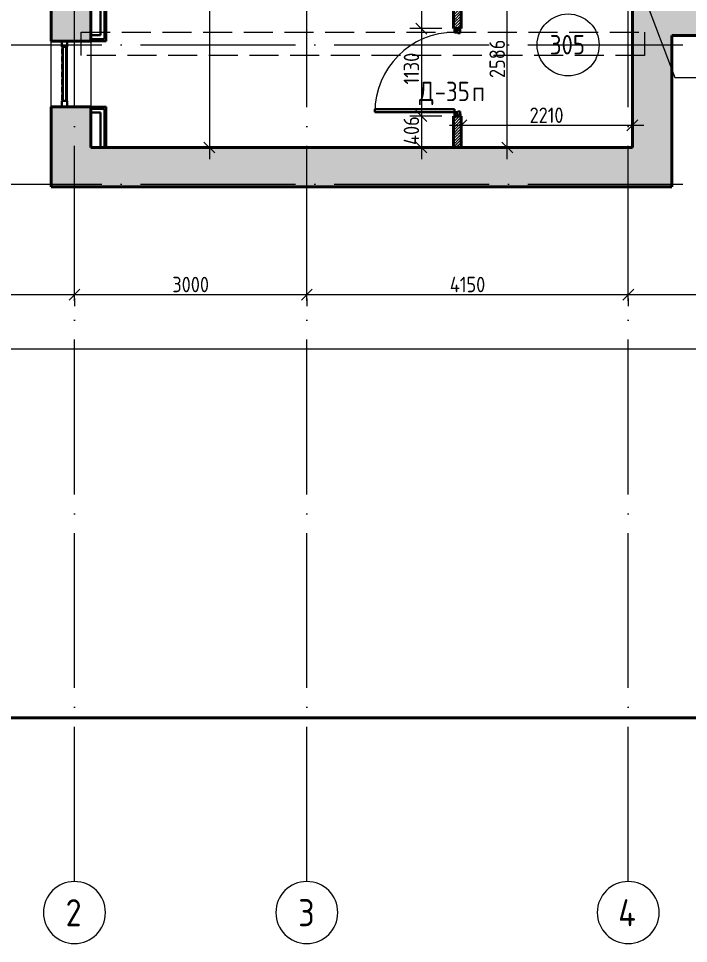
# Model space of a CAD drawing. Header units: millimetres. Extents: x -269164 to 430575, y -569542 to 36130.
# Drawn here: x 178020 to 186671, y -440120 to -428174 of the extents above; entities that cross this region are included whole.
import ezdxf

# ---------------------------------------------------------------- set-up
doc = ezdxf.new("R2010")
doc.units = ezdxf.units.MM
for name, pattern in [('ADSK_Линия сетки', [25, 20, -2.5, 0, -2.5]), ('ADSK_Сверху', [4.5, 3, -1.5]), ('GOST2.303 4', [7, 5, -2, 0])]:
    doc.linetypes.add(name, pattern=pattern)
for name, color, linetype, lineweight in [('Витраж', 7, 'Continuous', 18), ('Двери', 7, 'Continuous', 18), ('Каркас', 7, 'Continuous', 18), ('Марки', 7, 'Continuous', 20), ('Марки дверей', 7, 'Continuous', 20), ('Марки помещений', 7, 'Continuous', 20), ('Оси', 7, 'Continuous', 9), ('Панели витража', 7, 'Continuous', 18), ('Размеры', 7, 'Continuous', 9), ('Стены внутренние', 7, 'Continuous', 18), ('Стены наружные', 7, 'Continuous', 18), ('Стены штриховка', 7, 'Continuous', 18)]:
    doc.layers.add(name, color=color, linetype=linetype, lineweight=lineweight)
doc.styles.add('GOST Common', font='GOST_Common.ttf', dxfattribs={"width": 0.9, "height": 200})
doc.styles.add('GOST Common_2', font='GOST_Common.ttf', dxfattribs={"width": 0.9, "height": 250})
doc.dimstyles.new('ADSK_Основной_2_5_мм', dxfattribs={"dimscale": 304.8, "dimtxt": 251.428749, "dimasz": 0.463911, "dimexe": 0.492126, "dimexo": 0.492126, "dimgap": 0.098425, "dimtad": 1, "dimdec": 1, "dimrnd": 0.1, "dimdsep": 46, "dimtxsty": 'GOST Common', "dimblk1": 'OBLIQUE', "dimblk2": 'OBLIQUE', "dimsah": 1, "dimcen": 0.09, "dimdle": 0.492126, "dimazin": 2, "dimtfac": 1, "dimtdec": 4, "dimtix": 1, "dimtmove": 0, "dimatfit": 3, "dimfxl": 1, "dimtvp": 1, "dimtfill": 1, "dimtolj": 1, "dimtzin": 0, "dimlwd": 20, "dimlwe": 20, "dimarcsym": 2})
doc.dimstyles.new('ADSK_Основной_2_мм_Округление_до_1_мм_1', dxfattribs={"dimscale": 304.8, "dimtxt": 201.142999, "dimasz": 0.463911, "dimexe": 0.492126, "dimexo": 0.492126, "dimgap": 0.098425, "dimtad": 1, "dimdec": 0, "dimdsep": 46, "dimtxsty": 'GOST Common', "dimblk1": 'OBLIQUE', "dimblk2": 'OBLIQUE', "dimsah": 1, "dimcen": 0.09, "dimdle": 0.492126, "dimazin": 2, "dimtfac": 1, "dimtdec": 4, "dimtix": 1, "dimtmove": 1, "dimatfit": 3, "dimfxl": 1, "dimtvp": 1, "dimtolj": 1, "dimtzin": 0, "dimlwd": 20, "dimlwe": 20, "dimarcsym": 2})

# ---------------------------------------------------------------- blocks, each defined once
blk = doc.blocks.new('Прямоугольный импост - 70х20_56мм-1425354-03 План 3-го этажа маркировочный')
at = {"layer": 'Витраж', "color": 253, "linetype": 'ADSK_Сверху', "true_color": 0xaaaaaa}
for p, q in [((466, 2157), (396, 2157)), ((396, 2081), (396, 2157)), ((466, 2081), (466, 2157)), ((396, 1307), (396, 1383)), ((466, 1307), (466, 1383)), ((396, 1307), (466, 1307))]:
    blk.add_line(p, q, dxfattribs=at)
blk = doc.blocks.new('Прямоугольный импост - 70х20_56мм-1424845-03 План 3-го этажа маркировочный')
at = {"layer": 'Витраж', "color": 253, "linetype": 'ADSK_Сверху', "true_color": 0xaaaaaa}
for p, q in [((-76, 35), (0, 35)), ((0, 35), (0, -35)), ((0, -35), (-76, -35))]:
    blk.add_line(p, q, dxfattribs=at)
blk = doc.blocks.new('Прямоугольный импост - 70х20_56мм-1424846-03 План 3-го этажа маркировочный')
at = {"layer": 'Витраж', "color": 253, "linetype": 'ADSK_Сверху', "true_color": 0xaaaaaa}
for p, q in [((0, 35), (-76, 35)), ((0, -35), (0, 35)), ((-76, -35), (0, -35))]:
    blk.add_line(p, q, dxfattribs=at)
blk = doc.blocks.new('Прямоугольный импост - 70х60мм-1425356-03 План 3-го этажа маркировочный')
at = {"layer": 'Витраж', "color": 253, "linetype": 'ADSK_Сверху', "true_color": 0xaaaaaa}
for p, q in [((466, 2081), (396, 2081)), ((396, 1383), (396, 2081)), ((466, 1383), (466, 2081)), ((396, 1383), (466, 1383))]:
    blk.add_line(p, q, dxfattribs=at)
blk = doc.blocks.new('Системная панель - _AR_Стекло_40мм_привязка по центру-1425357-03 План 3-го этажа маркировочный')
at = {"layer": 'Панели витража', "lineweight": 30}
for p, q in [((349, 20), (-349, 20)), ((-349, 20), (-349, -20)), ((349, -20), (349, 20)), ((-349, -20), (349, -20))]:
    blk.add_line(p, q, dxfattribs=at)
blk = doc.blocks.new('Прямоугольный импост - 70х40_56мм-1425355-03 План 3-го этажа маркировочный')
at = {"layer": 'Витраж'}
for p, q in [((396, 2081), (396, 1383)), ((466, 2081), (466, 1383))]:
    blk.add_line(p, q, dxfattribs=at)
blk = doc.blocks.new('Прямоугольный импост - 70х20_56мм-1256353-03 План 3-го этажа маркировочный')
at = {"layer": 'Витраж', "lineweight": 30}
for p, q in [((-76, 35), (0, 35)), ((-76, -35), (-76, 35)), ((0, 35), (0, -35)), ((0, -35), (-76, -35))]:
    blk.add_line(p, q, dxfattribs=at)
blk = doc.blocks.new('Прямоугольный импост - 70х20_56мм-1256355-03 План 3-го этажа маркировочный')
at = {"layer": 'Витраж', "lineweight": 30}
for p, q in [((0, 35), (-76, 35)), ((-76, 35), (-76, -35)), ((0, -35), (0, 35)), ((-76, -35), (0, -35))]:
    blk.add_line(p, q, dxfattribs=at)
blk = doc.blocks.new('Ось сетки - Круг_Ø8 мм-6577-03 План 3-го этажа маркировочный')
at = {"layer": 'Оси', "lineweight": 20}
for start, end in [(360, 180), (180, 360)]:
    blk.add_arc((0, 0), 4, start, end, dxfattribs=at)
blk = doc.blocks.new('ADSK_Марка_Помещение_ОдноЗначение - Номер-247393-03 План 3-го этажа маркировочный')
at = {"layer": 'Марки помещений'}
blk.add_circle((0, 0), 4, dxfattribs=at)
blk = doc.blocks.new('_Oblique')
at = {"color": 0, "linetype": 'ByBlock', "lineweight": -2}
blk.add_line((-0.5, -0.5), (0.5, 0.5), dxfattribs=at)
blk = doc.blocks.new('*D10033')
at = {"layer": 'Defpoints', "color": 0, "lineweight": 40, "transparency": 16777216}
for p in [(172243, -431640), (178743, -431640), (178743, -431740)]:
    blk.add_point(p, dxfattribs=at)
at = {"layer": 'Размеры', "color": 0, "lineweight": 20, "transparency": 16777216}
for p, q in [((172093, -431740), (178893, -431740)), ((172243, -431790), (172243, -431890)), ((178743, -431790), (178743, -431890))]:
    blk.add_line(p, q, dxfattribs=at)
at = {"layer": 'Размеры', "color": 0, "lineweight": 20, "transparency": 16777216, "xscale": 141.4, "yscale": 141.4, "zscale": 141.4, "rotation": 180}
blk.add_blockref('_Oblique', (172243, -431740), dxfattribs=at)
at = {"layer": 'Размеры', "color": 0, "lineweight": 20, "transparency": 16777216, "xscale": 141.4, "yscale": 141.4, "zscale": 141.4}
blk.add_blockref('_Oblique', (178743, -431740), dxfattribs=at)
at = {"layer": 'Размеры', "color": 0, "lineweight": 20, "transparency": 16777216, "insert": (175493, -431610), "char_height": 200, "width": 756.84, "attachment_point": 5, "style": 'GOST Common', "bg_fill": 3, "box_fill_scale": 1.1, "bg_fill_color": 256, "bg_fill_true_color": 13158600, "bg_fill_transparency": 0}
blk.add_mtext('\\A1;6500', dxfattribs=at)
blk = doc.blocks.new('*D10034')
at = {"layer": 'Defpoints', "color": 0, "lineweight": 40, "transparency": 16777216}
for p in [(178743, -431640), (181743, -431640), (181743, -431740)]:
    blk.add_point(p, dxfattribs=at)
at = {"layer": 'Размеры', "color": 0, "lineweight": 20, "transparency": 16777216}
for p, q in [((178593, -431740), (181893, -431740)), ((178743, -431790), (178743, -431890)), ((181743, -431790), (181743, -431890))]:
    blk.add_line(p, q, dxfattribs=at)
at = {"layer": 'Размеры', "color": 0, "lineweight": 20, "transparency": 16777216, "xscale": 141.4, "yscale": 141.4, "zscale": 141.4, "rotation": 180}
blk.add_blockref('_Oblique', (178743, -431740), dxfattribs=at)
at = {"layer": 'Размеры', "color": 0, "lineweight": 20, "transparency": 16777216, "xscale": 141.4, "yscale": 141.4, "zscale": 141.4}
blk.add_blockref('_Oblique', (181743, -431740), dxfattribs=at)
at = {"layer": 'Размеры', "color": 0, "lineweight": 20, "transparency": 16777216, "insert": (180243, -431610), "char_height": 200, "width": 756.84, "attachment_point": 5, "style": 'GOST Common', "bg_fill": 3, "box_fill_scale": 1.1, "bg_fill_color": 256, "bg_fill_true_color": 13158600, "bg_fill_transparency": 0}
blk.add_mtext('\\A1;3000', dxfattribs=at)
blk = doc.blocks.new('*D10035')
at = {"layer": 'Defpoints', "color": 0, "lineweight": 40, "transparency": 16777216}
for p in [(181743, -431640), (185893, -431640), (185893, -431740)]:
    blk.add_point(p, dxfattribs=at)
at = {"layer": 'Размеры', "color": 0, "lineweight": 20, "transparency": 16777216}
for p, q in [((181593, -431740), (186043, -431740)), ((181743, -431790), (181743, -431890)), ((185893, -431790), (185893, -431890))]:
    blk.add_line(p, q, dxfattribs=at)
at = {"layer": 'Размеры', "color": 0, "lineweight": 20, "transparency": 16777216, "xscale": 141.4, "yscale": 141.4, "zscale": 141.4, "rotation": 180}
blk.add_blockref('_Oblique', (181743, -431740), dxfattribs=at)
at = {"layer": 'Размеры', "color": 0, "lineweight": 20, "transparency": 16777216, "xscale": 141.4, "yscale": 141.4, "zscale": 141.4}
blk.add_blockref('_Oblique', (185893, -431740), dxfattribs=at)
at = {"layer": 'Размеры', "color": 0, "lineweight": 20, "transparency": 16777216, "insert": (183818, -431610), "char_height": 200, "width": 726.16, "attachment_point": 5, "style": 'GOST Common', "bg_fill": 3, "box_fill_scale": 1.1, "bg_fill_color": 256, "bg_fill_true_color": 13158600, "bg_fill_transparency": 0}
blk.add_mtext('\\A1;4150', dxfattribs=at)
blk = doc.blocks.new('*D10036')
at = {"layer": 'Defpoints', "color": 0, "lineweight": 40, "transparency": 16777216}
for p in [(185893, -431640), (188893, -431640), (188893, -431740)]:
    blk.add_point(p, dxfattribs=at)
at = {"layer": 'Размеры', "color": 0, "lineweight": 20, "transparency": 16777216}
for p, q in [((185743, -431740), (189043, -431740)), ((185893, -431790), (185893, -431890)), ((188893, -431790), (188893, -431890))]:
    blk.add_line(p, q, dxfattribs=at)
at = {"layer": 'Размеры', "color": 0, "lineweight": 20, "transparency": 16777216, "xscale": 141.4, "yscale": 141.4, "zscale": 141.4, "rotation": 180}
blk.add_blockref('_Oblique', (185893, -431740), dxfattribs=at)
at = {"layer": 'Размеры', "color": 0, "lineweight": 20, "transparency": 16777216, "xscale": 141.4, "yscale": 141.4, "zscale": 141.4}
blk.add_blockref('_Oblique', (188893, -431740), dxfattribs=at)
at = {"layer": 'Размеры', "color": 0, "lineweight": 20, "transparency": 16777216, "insert": (187393, -431610), "char_height": 200, "width": 756.84, "attachment_point": 5, "style": 'GOST Common', "bg_fill": 3, "box_fill_scale": 1.1, "bg_fill_color": 256, "bg_fill_true_color": 13158600, "bg_fill_transparency": 0}
blk.add_mtext('\\A1;3000', dxfattribs=at)
blk = doc.blocks.new('*D10051')
at = {"layer": 'Defpoints', "color": 0, "lineweight": 40, "transparency": 16777216}
for p in [(172243, -432340), (234093, -432340), (234093, -432440)]:
    blk.add_point(p, dxfattribs=at)
at = {"layer": 'Размеры', "color": 0, "lineweight": 20, "transparency": 16777216}
for p, q in [((172093, -432440), (234243, -432440)), ((172243, -432490), (172243, -432590)), ((234093, -432490), (234093, -432590))]:
    blk.add_line(p, q, dxfattribs=at)
at = {"layer": 'Размеры', "color": 0, "lineweight": 20, "transparency": 16777216, "xscale": 141.4, "yscale": 141.4, "zscale": 141.4, "rotation": 180}
blk.add_blockref('_Oblique', (172243, -432440), dxfattribs=at)
at = {"layer": 'Размеры', "color": 0, "lineweight": 20, "transparency": 16777216, "xscale": 141.4, "yscale": 141.4, "zscale": 141.4}
blk.add_blockref('_Oblique', (234093, -432440), dxfattribs=at)
at = {"layer": 'Размеры', "color": 0, "lineweight": 20, "transparency": 16777216, "insert": (203168, -432310), "char_height": 200, "width": 889.8, "attachment_point": 5, "style": 'GOST Common', "bg_fill": 3, "box_fill_scale": 1.1, "bg_fill_color": 256, "bg_fill_true_color": 13158600, "bg_fill_transparency": 0}
blk.add_mtext('\\A1;61850', dxfattribs=at)
blk = doc.blocks.new('AC_Дверь_Однопольная - Д-35п 1130х2200h-1983217-02 План 2-го этажа маркировочный')
at = {"layer": 'Двери', "lineweight": 30}
for p, q in [((-515, 1092), (-475, 1092)), ((-515, 62), (-515, 1092)), ((-475, 1092), (-475, 62)), ((-565, 62), (-545, 62)), ((-565, -8), (-565, 62)), ((-545, 62), (-515, 62)), ((-545, -8), (-545, 62)), ((-545, 62), (-545, -8)), ((-475, 62), (-515, 62)), ((-515, 62), (-515, 22)), ((-515, 22), (-505, 22)), ((-505, 22), (-505, -8)), ((505, 22), (515, 22)), ((505, -8), (505, 22)), ((515, 62), (545, 62)), ((515, 22), (515, 62)), ((545, 62), (545, -8)), ((545, 62), (565, 62)), ((545, -8), (545, 62)), ((565, 62), (565, -8)), ((-545, -8), (-565, -8)), ((-505, -8), (-545, -8)), ((545, -8), (505, -8)), ((565, -8), (545, -8))]:
    blk.add_line(p, q, dxfattribs=at)
at = {"layer": 'Двери'}
blk.add_arc((-515, 62), 1030, 0, 90, dxfattribs=at)
blk = doc.blocks.new('*D12227')
at = {"layer": 'Defpoints', "color": 0, "transparency": 16777216}
for p in [(180072, -422940), (180072, -429840), (180485, -429840)]:
    blk.add_point(p, dxfattribs=at)
at = {"layer": 'Размеры', "color": 0, "lineweight": 20, "transparency": 16777216}
for p, q in [((180485, -422790), (180485, -429990)), ((180222, -422940), (180635, -422940)), ((180222, -429840), (180635, -429840))]:
    blk.add_line(p, q, dxfattribs=at)
at = {"layer": 'Размеры', "color": 0, "lineweight": 20, "transparency": 16777216, "xscale": 141.4, "yscale": 141.4, "zscale": 141.4}
for p, rotation in [((180485, -422940), 90), ((180485, -429840), 270)]:
    blk.add_blockref('_Oblique', p, dxfattribs=dict(at, rotation=rotation))
at = {"layer": 'Размеры', "color": 0, "transparency": 16777216, "insert": (180355, -426390), "char_height": 200, "attachment_point": 5, "rotation": 90, "style": 'GOST Common'}
blk.add_mtext('\\A1;6900', dxfattribs=at)
blk = doc.blocks.new('*D12335')
at = {"layer": 'Defpoints', "color": 0, "transparency": 16777216}
for p in [(183636, -424934), (183223, -428304), (183636, -428304)]:
    blk.add_point(p, dxfattribs=at)
at = {"layer": 'Размеры', "color": 0, "lineweight": 20, "transparency": 16777216}
for p, q in [((183223, -424784), (183223, -428454)), ((183486, -424934), (183073, -424934)), ((183486, -428304), (183073, -428304))]:
    blk.add_line(p, q, dxfattribs=at)
at = {"layer": 'Размеры', "color": 0, "lineweight": 20, "transparency": 16777216, "xscale": 141.4, "yscale": 141.4, "zscale": 141.4}
for p, rotation in [((183223, -424934), 90), ((183223, -428304), 270)]:
    blk.add_blockref('_Oblique', p, dxfattribs=dict(at, rotation=rotation))
at = {"layer": 'Размеры', "color": 0, "transparency": 16777216, "insert": (183093, -426619), "char_height": 200, "attachment_point": 5, "rotation": 90, "style": 'GOST Common'}
blk.add_mtext('\\A1;3370', dxfattribs=at)
blk = doc.blocks.new('*D12327')
at = {"layer": 'Defpoints', "color": 0, "transparency": 16777216}
for p in [(183636, -428304), (183223, -429434), (183636, -429434)]:
    blk.add_point(p, dxfattribs=at)
at = {"layer": 'Размеры', "color": 0, "lineweight": 20, "transparency": 16777216}
for p, q in [((183223, -428154), (183223, -429584)), ((183486, -428304), (183073, -428304)), ((183486, -429434), (183073, -429434))]:
    blk.add_line(p, q, dxfattribs=at)
at = {"layer": 'Размеры', "color": 0, "lineweight": 20, "transparency": 16777216, "xscale": 141.4, "yscale": 141.4, "zscale": 141.4}
for p, rotation in [((183223, -428304), 90), ((183223, -429434), 270)]:
    blk.add_blockref('_Oblique', p, dxfattribs=dict(at, rotation=rotation))
at = {"layer": 'Размеры', "color": 0, "transparency": 16777216, "insert": (183093, -428822), "char_height": 200, "attachment_point": 5, "rotation": 90, "style": 'GOST Common'}
blk.add_mtext('\\A1;1130', dxfattribs=at)
blk = doc.blocks.new('*D12328')
at = {"layer": 'Defpoints', "color": 0, "transparency": 16777216}
for p in [(183636, -429434), (183223, -429840), (183636, -429840)]:
    blk.add_point(p, dxfattribs=at)
at = {"layer": 'Размеры', "color": 0, "lineweight": 20, "transparency": 16777216}
for p, q in [((183223, -429284), (183223, -429990)), ((183486, -429434), (183073, -429434)), ((183486, -429840), (183073, -429840))]:
    blk.add_line(p, q, dxfattribs=at)
at = {"layer": 'Размеры', "color": 0, "lineweight": 20, "transparency": 16777216, "xscale": 141.4, "yscale": 141.4, "zscale": 141.4}
for p, rotation in [((183223, -429434), 90), ((183223, -429840), 270)]:
    blk.add_blockref('_Oblique', p, dxfattribs=dict(at, rotation=rotation))
at = {"layer": 'Размеры', "color": 0, "transparency": 16777216, "insert": (183093, -429622), "char_height": 200, "attachment_point": 5, "rotation": 90, "style": 'GOST Common'}
blk.add_mtext('\\A1;406', dxfattribs=at)
blk = doc.blocks.new('*D12329')
at = {"layer": 'Defpoints', "color": 0, "transparency": 16777216}
for p in [(183736, -427254), (184331, -427254), (183742, -429840)]:
    blk.add_point(p, dxfattribs=at)
at = {"layer": 'Размеры', "color": 0, "lineweight": 20, "transparency": 16777216}
for p, q in [((184331, -429990), (184331, -427104)), ((183886, -427254), (184481, -427254)), ((183892, -429840), (184481, -429840))]:
    blk.add_line(p, q, dxfattribs=at)
at = {"layer": 'Размеры', "color": 0, "lineweight": 20, "transparency": 16777216, "xscale": 141.4, "yscale": 141.4, "zscale": 141.4}
for p, rotation in [((184331, -427254), 90), ((184331, -429840), 270)]:
    blk.add_blockref('_Oblique', p, dxfattribs=dict(at, rotation=rotation))
at = {"layer": 'Размеры', "color": 0, "transparency": 16777216, "insert": (184201, -428695), "char_height": 200, "attachment_point": 5, "rotation": 90, "style": 'GOST Common'}
blk.add_mtext('\\A1;2586', dxfattribs=at)
blk = doc.blocks.new('*D12341')
at = {"layer": 'Defpoints', "color": 0, "transparency": 16777216}
for p in [(185946, -429554), (183736, -429840), (185946, -429840)]:
    blk.add_point(p, dxfattribs=at)
at = {"layer": 'Размеры', "color": 0, "lineweight": 20, "transparency": 16777216}
for p, q in [((183736, -429690), (183736, -429404)), ((185946, -429690), (185946, -429404)), ((183586, -429554), (186096, -429554))]:
    blk.add_line(p, q, dxfattribs=at)
at = {"layer": 'Размеры', "color": 0, "lineweight": 20, "transparency": 16777216, "xscale": 141.4, "yscale": 141.4, "zscale": 141.4, "rotation": 180}
blk.add_blockref('_Oblique', (183736, -429554), dxfattribs=at)
at = {"layer": 'Размеры', "color": 0, "lineweight": 20, "transparency": 16777216, "xscale": 141.4, "yscale": 141.4, "zscale": 141.4}
blk.add_blockref('_Oblique', (185946, -429554), dxfattribs=at)
at = {"layer": 'Размеры', "color": 0, "transparency": 16777216, "insert": (184838, -429424), "char_height": 200, "attachment_point": 5, "style": 'GOST Common'}
blk.add_mtext('\\A1;2210', dxfattribs=at)

msp = doc.modelspace()

# ---------------------------------------------------------------- hatches: boundary and pattern name
at = {"layer": 'Стены внутренние', "lineweight": 9, "true_color": 0x000000}
h = msp.add_hatch(dxfattribs=at)
h.set_pattern_fill('ANSI35', color=18, scale=8, style=0)
h.set_pattern_definition([(45, (182275.917, -437609.21), (-35.92102, 35.92102), []), (45, (182311.84, -437609.21), (-35.92102, 35.92102), [63.5, -12.7, 0, -12.7])])
h.paths.add_polyline_path([(183736.05, -424933.52), (183636.05, -424933.52), (183636.05, -428303.52), (183736.05, -428303.52), (183736.05, -427253.52), (185947.18, -427253.52), (185946.98, -427153.52), (185586.05, -427153.52), (185586.05, -426803.52), (185946.1, -426803.52), (185946.1, -426703.52), (185486.05, -426703.52), (185486.05, -427153.52), (185186.05, -427153.52), (185186.05, -426353.52), (185086.05, -426353.52), (185086.05, -427153.52), (183736.05, -427153.52), (183736.05, -426353.52), (185945.41, -426352.61), (185945.12, -426253.52), (183736.05, -426253.52)])
h = msp.add_hatch(dxfattribs=at)
h.set_pattern_fill('ANSI35', color=18, scale=8, style=0)
h.set_pattern_definition([(45, (182225.683, -441809.21), (-35.92102, 35.92102), []), (45, (182261.604, -441809.21), (-35.92102, 35.92102), [63.5, -12.7, 0, -12.7])])
h.paths.add_polyline_path([(183736.05, -429433.52), (183636.05, -429433.52), (183636.05, -429839.9), (183736.05, -429839.9)])
at = {"layer": 'Стены наружные', "true_color": 0xc0c0c0}
h = msp.add_hatch(color=9, dxfattribs=at)
h.paths.add_polyline_path([(178443.7, -430349.9), (178953.7, -430349.9), (178953.7, -429315.28), (178443.7, -429315.28)])
h.paths.add_polyline_path([(178850.57, -428465.28), (178953.7, -428465.28), (178953.7, -427459.01), (178443.7, -427459.01), (178443.7, -428465.28), (178817.64, -428465.28)])
h.paths.add_polyline_path([(178817.26, -426609.01), (178953.7, -426609.01), (178953.7, -425649.52), (178443.7, -425649.52), (178443.7, -426609.01)])
h.paths.add_polyline_path([(178817.64, -424799.52), (178953.7, -424799.52), (178953.7, -423809.45), (178443.7, -423809.45), (178443.7, -424799.52)])
h.paths.add_polyline_path([(178681.48, -422959.45), (178953.7, -422959.45), (178953.7, -422092.67), (178443.7, -422092.67), (178443.7, -422959.45)])
for points in [[(186257.45, -429839.9), (186455.9, -429839.9), (186455.9, -427882.41), (185945.9, -427882.79), (185945.9, -429839.9), (186173.24, -429839.9)], [(186455.9, -430349.9), (186455.9, -429839.9), (178953.7, -429839.9), (178953.7, -430349.9), (186379.06, -430349.9)]]:
    msp.add_hatch(color=9, dxfattribs=at).paths.add_polyline_path(points)
h = msp.add_hatch(color=9, dxfattribs=at)
h.paths.add_polyline_path([(205545.95, -428392.41), (206570.09, -428392.41), (206570.09, -427882.41), (205545.95, -427882.41), (205545.95, -428067.23)])
h.paths.add_polyline_path([(186455.9, -428392.41), (186848.19, -428392.41), (186848.19, -427882.41), (186455.9, -427882.41), (186455.9, -428035.43)])
h.paths.add_polyline_path([(214060.74, -428392.41), (214960.07, -428392.41), (214960.07, -427882.41), (214060.74, -427882.41), (214060.74, -428089.06)])
h.paths.add_polyline_path([(211240.14, -428392.41), (212240.74, -428392.41), (212240.74, -427882.41), (211240.14, -427882.41), (211240.14, -428089.06)])
h.paths.add_polyline_path([(216788.36, -428392.41), (217827.01, -428392.41), (217827.01, -427882.41), (216780.07, -427882.41), (216780.07, -428392.41)])
h.paths.add_polyline_path([(219647.01, -428392.41), (220729.84, -428392.41), (220729.84, -427882.41), (219647.01, -427882.41), (219647.01, -428089.06)])
h.paths.add_polyline_path([(198117.68, -428392.41), (198117.68, -427882.41), (197123.9, -427882.41), (197123.9, -428392.41)])
h.paths.add_polyline_path([(199937.68, -428392.41), (200945.96, -428392.41), (200945.96, -427882.41), (199937.68, -427882.41), (199937.68, -428067.23)])
h.paths.add_polyline_path([(202765.96, -428392.41), (203725.95, -428392.41), (203725.95, -427882.41), (202765.96, -427882.41), (202765.96, -428067.23)])
h.paths.add_polyline_path([(208390.09, -428392.41), (209420.14, -428392.41), (209420.14, -427882.41), (208390.09, -427882.41), (208390.09, -428067.23)])
h.paths.add_polyline_path([(194790.99, -428392.41), (195303.9, -428392.41), (195303.9, -427882.41), (194287.12, -427882.41), (194287.12, -428392.41), (194761.34, -428392.41)])
h.paths.add_polyline_path([(192460.92, -428392.41), (192467.12, -428392.41), (192467.12, -427882.41), (191474.09, -427882.41), (191474.09, -428392.41)])
h.paths.add_polyline_path([(188668.19, -428392.41), (189654.09, -428392.41), (189654.09, -427882.41), (188668.19, -427882.41), (188668.19, -428035.43)])

# ---------------------------------------------------------------- linework, layer by layer
at = {"color": 18, "lineweight": 40, "true_color": 0x000000}
for p, q in [((183636.05, -428303.52), (183636.05, -424933.52)), ((183736.05, -427253.52), (183736.05, -428303.52)), ((183636.05, -429839.9), (183636.05, -429433.52)), ((183736.05, -429433.52), (183736.05, -429839.9))]:
    msp.add_line(p, q, dxfattribs=at)
at = {"layer": 'Каркас', "color": 30, "linetype": 'GOST2.303 4', "ltscale": 75, "true_color": 0xf26722}
msp.add_lwpolyline([(178828.86, -428350.43), (186102.5, -428350.43), (186102.5, -428650.43), (178828.86, -428650.43), (178828.86, -428350.43)], dxfattribs=at)
at = {"layer": 'Марки', "color": 30, "true_color": 0xf26722}
for p, q in [((185816.58, -427153.52), (186493.07, -428934.6)), ((186493.07, -428934.6), (188993.07, -428934.6))]:
    msp.add_line(p, q, dxfattribs=at)
at = {"layer": 'Оси', "linetype": 'ADSK_Линия сетки', "ltscale": 100}
for p, q in [((178742.82, -439320.18), (178742.82, -386200.07)), ((181742.82, -439320.18), (181742.82, -386200.07)), ((185892.82, -439320.18), (185892.82, -408953.12)), ((167096.68, -428515.13), (235324.62, -428515.13)), ((167096.68, -430315.13), (235324.62, -430315.13))]:
    msp.add_line(p, q, dxfattribs=at)
at = {"layer": 'Стены внутренние', "color": 32, "lineweight": 30, "true_color": 0xcd6928}
for p, q in [((179078.7, -428390.28), (179078.7, -427534.01)), ((179128.7, -428440.28), (179128.7, -427484.01)), ((179153.7, -428465.28), (179153.7, -427459.01)), ((178953.7, -428390.28), (179078.7, -428390.28)), ((178953.7, -428440.28), (179128.7, -428440.28)), ((178953.7, -428465.28), (179153.7, -428465.28)), ((178953.7, -429315.28), (179153.7, -429315.28)), ((179153.7, -429839.9), (179153.7, -429315.28)), ((178953.7, -429340.28), (179128.7, -429340.28)), ((178953.7, -429390.28), (179078.7, -429390.28)), ((179078.7, -429839.9), (179078.7, -429390.28)), ((179128.7, -429839.9), (179128.7, -429340.28))]:
    msp.add_line(p, q, dxfattribs=at)
at = {"layer": 'Стены внутренние', "lineweight": 40}
for p, q in [((183636.05, -428303.52), (183736.05, -428303.52)), ((183736.05, -429433.52), (183636.05, -429433.52)), ((183621.74, -429839.9), (183741.74, -429839.9))]:
    msp.add_line(p, q, dxfattribs=at)
at = {"layer": 'Стены наружные', "lineweight": 40}
for p, q in [((178443.7, -427459.01), (178443.7, -428465.28)), ((178953.7, -428465.28), (178953.7, -427459.01)), ((185945.9, -427882.41), (185945.9, -429839.9)), ((178443.7, -428465.28), (178953.7, -428465.28)), ((186455.9, -430349.9), (186455.9, -428392.41)), ((186455.9, -428392.41), (186848.19, -428392.41)), ((178443.7, -429315.28), (178443.7, -430349.9)), ((178953.7, -429315.28), (178443.7, -429315.28)), ((178953.7, -429839.9), (178953.7, -429315.28)), ((183669.78, -429839.9), (178953.7, -429839.9)), ((185945.9, -429839.9), (183743.74, -429839.9)), ((178443.7, -430349.9), (186455.9, -430349.9))]:
    msp.add_line(p, q, dxfattribs=at)
at = {"layer": 'Стены наружные'}
for p, q in [((178443.7, -429315.28), (178443.7, -428465.28)), ((178953.7, -428465.28), (178953.7, -429315.28))]:
    msp.add_line(p, q, dxfattribs=at)
at = {"layer": 'Стены штриховка'}
for p, q in [((183619.74, -429839.9), (183621.74, -429839.9)), ((183741.74, -429839.9), (183743.74, -429839.9))]:
    msp.add_line(p, q, dxfattribs=at)

# ---------------------------------------------------------------- block references
at = {"layer": 'Витраж', "color": 253, "linetype": 'ADSK_Сверху', "true_color": 0xaaaaaa}
for name in ['Прямоугольный импост - 70х20_56мм-1425354-03 План 3-го этажа маркировочный', 'Прямоугольный импост - 70х60мм-1425356-03 План 3-го этажа маркировочный']:
    msp.add_blockref(name, (178182.91, -430621.92), dxfattribs=at)
at = {"layer": 'Витраж', "color": 253, "linetype": 'ADSK_Сверху', "true_color": 0xaaaaaa, "extrusion": (0, 0, -1), "rotation": 90.00000000000007}
msp.add_blockref('Прямоугольный импост - 70х20_56мм-1424845-03 План 3-го этажа маркировочный', (-178613.7, -428465.28), dxfattribs=at)
at = {"layer": 'Витраж', "extrusion": (0, 0, -1), "rotation": 90.00000000000007}
msp.add_blockref('Прямоугольный импост - 70х20_56мм-1256353-03 План 3-го этажа маркировочный', (-178613.7, -428465.28), dxfattribs=at)
at = {"layer": 'Витраж'}
msp.add_blockref('Прямоугольный импост - 70х40_56мм-1425355-03 План 3-го этажа маркировочный', (178182.91, -430621.92), dxfattribs=at)
at = {"layer": 'Витраж', "color": 253, "linetype": 'ADSK_Сверху', "true_color": 0xaaaaaa, "rotation": 269.9999999999999}
msp.add_blockref('Прямоугольный импост - 70х20_56мм-1424846-03 План 3-го этажа маркировочный', (178613.7, -429315.28), dxfattribs=at)
at = {"layer": 'Витраж', "rotation": 269.9999999999999}
msp.add_blockref('Прямоугольный импост - 70х20_56мм-1256355-03 План 3-го этажа маркировочный', (178613.7, -429315.28), dxfattribs=at)
at = {"layer": 'Двери', "rotation": 89.9999999999999}
msp.add_blockref('AC_Дверь_Однопольная - Д-35п 1130х2200h-1983217-02 План 2-го этажа маркировочный', (183713.05, -428868.52), dxfattribs=at)
at = {"layer": 'Марки помещений', "xscale": 99.99999999999993, "yscale": 99.99999999999993, "zscale": 99.99999999999993}
msp.add_blockref('ADSK_Марка_Помещение_ОдноЗначение - Номер-247393-03 План 3-го этажа маркировочный', (185116.31, -428515.82), dxfattribs=at)
at = {"layer": 'Оси', "lineweight": 20, "xscale": 99.99999999999993, "yscale": 99.99999999999993, "zscale": 99.99999999999993}
for p in [(178742.82, -439720.18), (181742.82, -439720.18), (185892.82, -439720.18)]:
    msp.add_blockref('Ось сетки - Круг_Ø8 мм-6577-03 План 3-го этажа маркировочный', p, dxfattribs=at)
at = {"layer": 'Панели витража', "rotation": 89.99999999999993}
msp.add_blockref('Системная панель - _AR_Стекло_40мм_привязка по центру-1425357-03 План 3-го этажа маркировочный', (178613.7, -428890.28), dxfattribs=at)

# ---------------------------------------------------------------- texts
at = {"layer": 'Марки дверей', "lineweight": 9, "char_height": 250, "attachment_point": 1, "style": 'GOST Common_2'}
for s, insert, width in [('\\fGOST Common|b0|i0|c204|p34|;\\W.9;Д', (183191.37, -428991.5), 245.3164), ('-35', (183393.78, -428991.5), 584.4302), ('\\fGOST Common|b0|i0|c204|p34|;\\W.9;п', (183875.98, -428991.5), 194.8101)]:
    msp.add_mtext(s, dxfattribs=dict(at, insert=insert, width=width))
at = {"layer": 'Марки помещений', "lineweight": 9, "insert": (184880.05, -428388.09), "char_height": 250, "width": 584.4302, "attachment_point": 1, "style": 'GOST Common_2'}
msp.add_mtext('305', dxfattribs=at)
at = {"layer": 'Оси', "char_height": 350, "attachment_point": 1, "style": 'GOST Common'}
for s, insert, width in [('\\fGOST Common|b0|i0|c204|p34|;\\W.9;2', (178629.04, -439547.64), 274.1771), ('\\fGOST Common|b0|i0|c204|p34|;\\W.9;3', (181632.19, -439547.64), 266.9619), ('\\fGOST Common|b0|i0|c204|p34|;\\W.9;4', (185764.19, -439547.64), 310.2531)]:
    msp.add_mtext(s, dxfattribs=dict(at, insert=insert, width=width))

# ---------------------------------------------------------------- dimensions: what is measured, and where the dimension line sits
at = {"layer": 'Размеры', "color": 18, "true_color": 0x000000}
for base, p1, p2, picture, middle in [((180484.56, -429839.9), (180072.03, -422940.13), (180072.03, -429839.9), '*D12227', (180484.56, -426390.01)), ((183223.31, -428303.52), (183636.05, -424933.52), (183636.05, -428303.52), '*D12335', (183223.31, -426618.52)), ((184330.78, -427253.52), (183741.74, -429839.9), (183736.05, -427253.52), '*D12329', (184330.78, -428695.47)), ((183223.31, -429433.52), (183636.05, -428303.52), (183636.05, -429433.52), '*D12327', (183223.31, -428821.87)), ((183223.31, -429839.9), (183636.05, -429433.52), (183636.05, -429839.9), '*D12328', (183223.31, -429621.9))]:
    dim = msp.add_linear_dim(base=base, p1=p1, p2=p2, angle=90, dimstyle='ADSK_Основной_2_мм_Округление_до_1_мм_1', override={"dimpost": '<>'}, dxfattribs=at)
    dim.commit()
    dim.dimension.update_dxf_attribs({"geometry": picture, "text_midpoint": middle, "dimtype": 160})
dim = msp.add_linear_dim(base=(185945.9, -429554.41), p1=(183736.05, -429839.9), p2=(185945.9, -429839.9), dimstyle='ADSK_Основной_2_мм_Округление_до_1_мм_1', override={"dimpost": '<>'}, dxfattribs=at)
dim.commit()
dim.dimension.update_dxf_attribs({"geometry": '*D12341', "text_midpoint": (184838.22, -429554.41), "dimtype": 160})

# ---------------------------------------------------------------- next in the draw order: dimensions: what is measured, and where the dimension line sits
at = {"layer": 'Размеры', "lineweight": 20}
for base, p1, p2, override, picture, middle in [((178742.82, -431739.81), (172242.82, -431639.83), (178742.82, -431639.83), {"dimpost": '<>', "dimfxl": 6500}, '*D10033', (175492.82, -431609.81)), ((234092.82, -432439.81), (172242.82, -432339.83), (234092.82, -432339.83), {"dimpost": '<>', "dimfxl": 61850}, '*D10051', (203167.82, -432309.81))]:
    dim = msp.add_linear_dim(base=base, p1=p1, p2=p2, dimstyle='ADSK_Основной_2_5_мм', override=override, dxfattribs=at)
    dim.commit()
    dim.dimension.update_dxf_attribs({"geometry": picture, "text_midpoint": middle})

# ---------------------------------------------------------------- next in the draw order: dimensions: what is measured, and where the dimension line sits
dim = msp.add_linear_dim(base=(181742.82, -431739.81), p1=(178742.82, -431639.83), p2=(181742.82, -431639.83), dimstyle='ADSK_Основной_2_5_мм', override={"dimpost": '<>', "dimfxl": 3000}, dxfattribs=at)
dim.commit()
dim.dimension.update_dxf_attribs({"geometry": '*D10034', "text_midpoint": (180242.82, -431609.81)})

# ---------------------------------------------------------------- next in the draw order: dimensions: what is measured, and where the dimension line sits
dim = msp.add_linear_dim(base=(185892.82, -431739.81), p1=(181742.82, -431639.83), p2=(185892.82, -431639.83), dimstyle='ADSK_Основной_2_5_мм', override={"dimpost": '<>', "dimfxl": 4150}, dxfattribs=at)
dim.commit()
dim.dimension.update_dxf_attribs({"geometry": '*D10035', "text_midpoint": (183817.82, -431609.81)})

# ---------------------------------------------------------------- next in the draw order: dimensions: what is measured, and where the dimension line sits
dim = msp.add_linear_dim(base=(188892.82, -431739.81), p1=(185892.82, -431639.83), p2=(188892.82, -431639.83), dimstyle='ADSK_Основной_2_5_мм', override={"dimpost": '<>', "dimfxl": 3000}, dxfattribs=at)
dim.commit()
dim.dimension.update_dxf_attribs({"geometry": '*D10036', "text_midpoint": (187392.82, -431609.81)})

# ---------------------------------------------------------------- next in the draw order: linework, layer by layer
at = {"color": 3, "lineweight": 40}
msp.add_lwpolyline([(165044.56, -379662.32), (191467.82, -379662.32), (191467.82, -437206.01), (165044.56, -437206.01)], close=True, dxfattribs=at)

doc.saveas('drawing.dxf')
